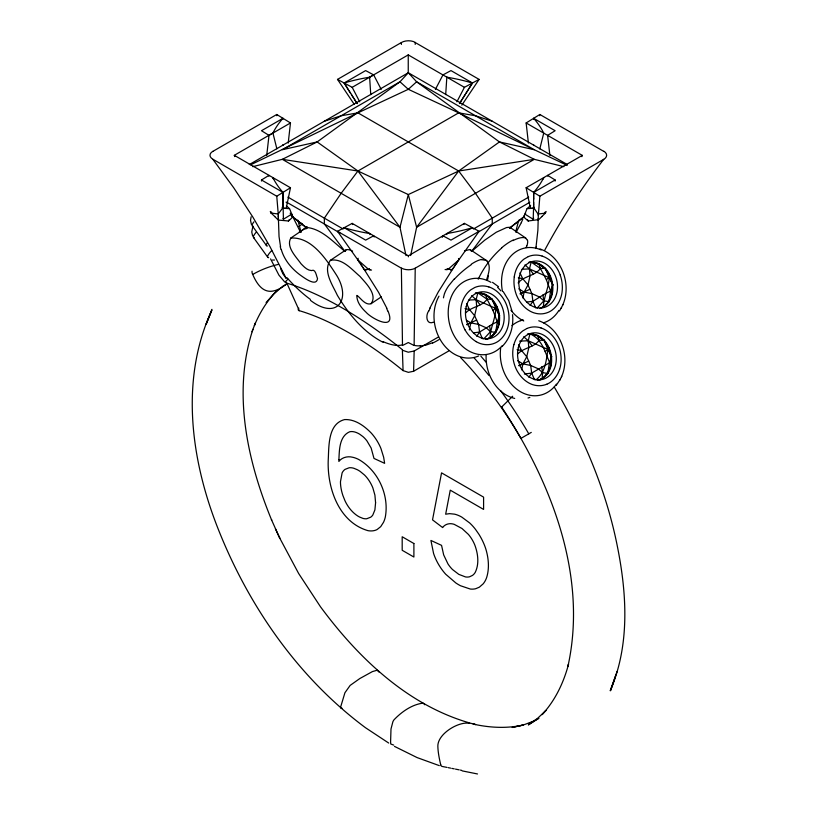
<?xml version="1.0" encoding="UTF-8"?>
<svg xmlns="http://www.w3.org/2000/svg" width="817" height="817" viewBox="0 0 817 817"><rect width="100%" height="100%" fill="white"/><g stroke="black" fill="none" stroke-linecap="round" stroke-linejoin="round"><path stroke-width="1.23" d="M282.968 119.262L282.968 118.322L261.481 130.72L268.997 135.356L290.474 122.959L276.759 114.482L212.89 151.359M282.968 197.489L282.968 192.393A140.636 81.2 0 0 1 272.888 177.585L273.225 178.811M408.367 256.834L408.367 255.813L464.424 223.378L479.099 231.303L458.214 260.766M533.654 198.48L533.644 194.62M261.481 181.037L261.481 179.985L268.997 175.349L268.854 176.125M282.968 193.282L282.968 198.48M533.644 199.471L533.644 198.592M533.613 145.497L533.613 144.568M533.634 202.892L533.644 195.947M499.565 317.956C499.698 305.364 489.117 290.811 475.341 293.18C493.264 291.342 503.732 314.075 497.134 328.934C495.286 332.519 492.917 336.104 489.199 337.983C484.757 339.974 486.615 339.321 490.026 337.789C496.695 333.653 499.861 325.585 499.565 317.956L499.085 318.079M533.624 204.168L533.634 202.361M538.454 380.344C561.698 372.419 551.781 330.681 527.435 334.214C551.444 331.6 560.881 372.307 538.086 380.426M539.68 308.53C562.709 300.625 553.262 259.54 529.15 262.277M415.21 44.404L415.23 42.535L479.099 79.402L461.819 105.179M533.613 205.016L533.634 203.321M533.624 204.291L533.572 208.335M533.613 205.261L533.593 207.099M533.583 207.201L533.195 219.262L524.882 214.115L525.678 213.656M479.099 231.303L415.23 268.18L414.117 345.509L408.306 342.537L402.495 345.509L401.382 268.18L337.513 231.303L352.188 223.378L408.367 255.813M537.923 229.25L538.189 219.211M438.515 336.951L414.178 351.004L413.586 371.265L408.388 372.348L403.067 370.591A243.129 99.02 48.4 0 0 299.339 310.685L287.084 283.652L285.807 282.539L286.103 280.997L288.013 279.179M537.903 230.047L536.034 246.918M527.649 219.824L528.252 220.968L538.168 219.691M538.199 218.925L538.332 214.994M538.189 219.313L538.199 218.721M538.311 215.504L539.853 196.223L603.722 159.346C581.561 187.92 561.779 218.333 544.714 250.216M538.352 214.503L534.022 208.141L530.458 208.437M539.782 115.738L539.853 114.482L603.722 151.359M445.704 94.609L446.828 77.166M446.889 234.591L446.991 233.519A140.626 81.189 0 0 0 472.502 227.688L472.022 228.413M268.997 135.356L266.72 155.485M290.474 122.959L288.207 143.087M541.508 307.876L541.028 307.989C561.779 298.052 551.894 259.98 528.67 262.39M477.026 293.037L477.853 292.843L487.075 299.257L492.171 299.185L495.827 308.428C495.541 318.559 490.353 327.74 490.026 337.789L489.199 337.983M530.356 262.247L531.183 262.053L540.405 268.476L545.501 268.395L549.157 277.637C548.871 287.768 543.683 296.949 543.366 306.998L542.539 307.192M494.888 332.652L495.715 332.458L497.257 321.847L499.575 315.617L495.837 308.448L476.127 299.696L471.613 295.713M548.217 301.861L549.044 301.667L550.587 291.056L552.905 284.827L549.167 277.657L529.457 268.905L524.943 264.922M546.992 373.675L547.819 373.481L549.351 362.881L551.679 356.641L547.931 349.472L549.259 347.685L548.432 347.879M370.183 269.763L369.253 269.477L369.396 268.548M282.968 118.322A140.626 81.189 0 0 0 272.929 133.018L234.305 155.322L290.474 187.747L286.164 208.437L282.58 208.151L278.24 213.972L278.321 215.882M345.06 251.227C346.204 248.051 350.411 250.216 352.597 251.095M358.142 258.284L357.826 259.918L358.939 261.563M410.645 255.547L416.629 227.269L458.674 171.008L499.463 141.933L534.287 149.725L567.131 165.371M469.315 329.976L470.827 322.889L474.646 315.699L476.689 306.773L476.127 299.696L477.853 292.843M522.9 298.001L524.157 292.098L527.976 284.908L530.019 275.983L529.457 268.905L531.183 262.053M521.665 369.825L522.921 363.912L526.74 356.723L528.793 347.797L528.231 340.73L529.957 333.867C543.285 339.351 545.266 354.466 551.169 365.689L550.341 365.893M518.724 220.181L515.741 231.691M539.792 148.939L543.734 133.12A140.636 81.2 0 0 0 533.644 118.322L533.644 119.262M543.346 178.903L543.683 177.687A140.626 81.189 0 0 1 533.644 192.393L533.644 194.466M617.06 671.584L610.238 690.722C630.019 645.113 626.884 593.704 617.305 546.062C606.122 489.771 583.215 436.38 554.253 387.033M251.136 216.811L250.523 220.335L251.391 224.307M252.596 227.729L251.759 231.997L252.616 235.96M252.923 329.363C232.171 392.211 247.214 460.737 271.704 520.245L271.438 519.643L279.802 538.28L275.421 528.793M610.646 690.631L615.467 676.313M444.499 293.487L443.56 297.184A33.507 12.602 -44.4 0 0 443.488 297.848M581.867 156.66L582.307 155.383L526.138 122.959L539.853 114.482M486.503 280.068C488.341 274.042 491.579 265.75 486.554 260.541M428.639 311.052C425.473 315.28 426.26 325.217 433.459 322.204M526.761 245.999L526.128 247.622M562.658 305.149C571.982 284.612 561.81 256.518 539.996 248.95M561.422 376.974C570.756 356.426 560.585 328.332 538.76 320.764M252.004 331.763L255.333 323.072L254.393 325.534C259.898 312.217 267.67 299.747 277.974 289.627M211.95 309.357L206.15 324.278L211.797 310.276C179.526 380.048 191.035 461.299 218.772 530.509C249.461 607.307 298.756 678.12 365.516 727.733L388.708 743.051M524.126 216.005L527.016 208.672L533.215 208.212M524.402 215.31L523.666 217.108M522.839 219.109L521.287 222.673M429.752 308.275L438.239 292.006L453.149 268.313M442.252 237.339L442.937 235.786L450.974 240.116L472.451 227.718M463.903 224.542L464.424 223.378M521.205 222.847L516.058 232.324M478.211 279.23C483.787 267.353 491.895 256.681 501.699 247.99M533.675 218.282L533.195 219.262M559.431 310.991L561.514 307.468M556.224 385.379L560.288 379.282M561.167 308.183L562.974 304.506M559.941 379.997L561.749 376.32M534.022 208.141L534.451 207.273M288.942 219.926L288.401 220.978L278.454 220.079M479.099 79.402L464.424 87.327L456.897 101.798M435.41 89.39L442.937 74.919L450.974 70.589L472.451 82.987L471.164 85.07M472.451 82.987L468.999 88.542M470.725 85.765L461.156 100.879M468.121 89.931L468.56 89.237M467.692 90.626L465.935 93.393M465.067 94.772L463.341 97.478M462.463 98.837L462.902 98.163M462.034 99.521L459.583 103.31M459.409 103.585L459.848 102.911M460.288 102.227L460.727 101.553M452.649 269.069L450.647 270.151M453.455 267.853L453.854 267.251M453.057 268.456L454.732 265.933M454.671 266.036L455.886 264.208M455.069 265.423L455.478 264.82M476.75 336.267L479.579 332.059L492.957 323.838L497.257 321.847L499.075 324.666L498.247 324.86M530.08 305.476L532.909 301.269L546.287 293.048L550.587 291.056L552.404 293.875L551.577 294.069M528.854 377.291L531.683 373.083L549.351 362.881M456.601 263.156L455.794 264.351M456.713 262.992L457.53 261.777M456.295 263.605L456.866 262.757M457.408 261.961L458.357 260.552M274.829 216.556L271.142 213.094L271.489 212.022M497.257 321.847L493.049 310.562L497.155 306.661L496.327 306.855M550.587 291.056L546.379 279.771L550.484 275.87L549.657 276.064M471.644 251.381L492.253 223.97L492.253 218.149L475.463 193.302L458.674 171.008L357.938 112.848L341.149 115.759L324.359 121.222M495.827 308.428L497.155 306.661M549.157 277.637L550.484 275.87M523.707 336.747L528.231 340.73L547.921 349.462L549.259 347.685M454.211 278.954L448.656 285.817A23.918 8.834 -44.9 0 0 444.591 293.436M266.097 302.504L273.981 293.783L282.733 286.328M483.735 338.943L490.517 331.62L489.557 325.799M537.065 308.162L543.846 300.83L542.886 295.008M535.829 379.976C545.317 372.818 546.267 360.358 547.931 349.472L545.143 351.586M501.944 346.653C510.339 338.473 513.842 326.177 512.514 314.678M484.573 294.539L485.4 294.345L487.075 299.257C481.846 306.671 471.572 306.528 465.731 312.86M537.903 263.748L538.73 263.554L540.405 268.476C534.88 276.187 524.003 275.84 518.152 282.917M547.921 349.462L544.275 340.219L539.169 340.291C533.95 347.695 523.677 347.552 517.835 353.884M541.773 216.556L545.45 213.114L538.372 213.993M471.787 251.268L484.716 240.178L496.297 232.222L506.56 227.545L509.645 227.269L510.809 228.351M446.582 269.743L448.012 269.375L458.776 259.939L458.511 258.529M527.139 208.56L530.621 205.547M509.471 228.382L524.402 216.546M510.186 227.565L524.187 216.525M512.688 396.245L501.597 407.07A9.232 0.96 -34.2 0 0 502.047 407.121M281.262 249.44C284.234 260.01 291.659 268.732 300.36 275.145C304.087 277.719 316.506 287.329 317.527 278.587C316.261 275.615 315.566 268.456 311.4 270.58C307.049 270.253 303.863 266.648 301.003 263.728C296.02 256.681 285.827 246.857 290.801 238.053L306.436 227.463C321.663 228.689 333.428 242.24 344.784 251.238M345.928 249.9L330.385 260.327C322.562 270.917 332.703 285.164 337.329 295.274C348.675 314.147 363.402 332.284 383.347 342.446M387.973 311.052C396.776 331.896 371.949 318.906 366.139 312.319C361.431 307.927 356.753 302.219 356.835 295.417C359.654 296.642 364.964 305.803 371.02 303.73L381.294 296.888M306.436 227.463L305.824 229.128M283.029 218.476L283.417 219.262L291.73 214.115L292.333 215.606M212.859 151.339A9.814 5.566 0.9 0 0 212.982 159.295L276.759 196.223L290.474 187.747M252.075 271.203A4.453 3.636 60.1 0 0 252.698 274.451C260.572 292.711 270.815 296.622 286.941 283.754M460.757 357.723C484.011 382.019 504.069 409.317 520.929 438.402L531.275 432.397M330.385 260.327C342.211 257.845 351.718 269.416 360.001 276.432C365.679 283.029 377.914 294.58 371.02 303.73M354.221 104.321L337.513 79.402L401.382 42.535A9.814 5.76 -0.9 0 1 415.383 42.443M345.448 85.08L344.161 82.987A140.626 81.189 0 0 1 369.621 77.196L408.245 54.892L464.424 87.327M337.513 79.402L352.188 87.327L373.675 74.919L381.202 89.39M249.256 164.585L408.306 72.754L567.355 164.585M530.264 207.61L526.138 187.747L582.307 155.383M533.644 192.393L555.131 179.985L547.615 175.349L547.768 176.125M473.472 228.995L528.701 197.111M477.894 232.263L529.804 202.289M413.586 371.265L448.676 351.014M538.965 718.266L528.354 724.914L537.637 718.276L546.073 710.351L542.039 714.661C555.172 700.557 563.638 682.695 568.55 664.19L567.917 666.437C587.964 575.658 551.281 482.183 501.73 407.162M283.142 286.032L286.879 284.01M414.178 351.004L408.275 352.209L402.393 350.227L403.067 370.591M290.801 238.053C311.277 236.726 325.748 258.56 335.664 273.818C352.29 298.797 337.298 320.969 310.47 300.37M537.852 718.858L528.926 723.566L534.369 720.941L523.585 724.883L512.147 727.457L523.421 725.006C506.877 728.682 489.597 727.784 473.145 724.056L475.565 724.556C410.573 708.033 359.286 659.35 320.427 606.694L298.613 573.442L279.628 537.882M549.044 301.667L543.846 300.83L539.486 296.98L531.898 293.609L524.157 292.098L520.01 293.895L529.937 289.259L527.976 284.908L522.727 278.679L519.99 272.919M495.715 332.458L490.517 331.62L486.156 327.77L478.568 324.4L470.827 322.889L466.681 324.686L476.607 320.05L474.646 315.699L469.397 309.469L466.66 303.71M547.819 373.481L542.621 372.644L538.26 368.794L530.672 365.434L522.921 363.912L518.785 365.71L528.701 361.083L526.74 356.723L521.501 350.493L518.764 344.733M250.615 164.83L357.938 112.848L408.306 89.308L416.629 81.792L534.287 149.725L458.674 112.848L408.306 89.308L399.983 81.792L282.325 149.725L317.149 141.933L399.983 81.792L408.306 72.754L416.629 81.792L499.463 141.933L534.287 159.335L563.873 166.648M528.191 256.661L524.075 259.03A29.841 24.01 76.8 0 0 515.108 272.807A28.585 22.999 76.8 0 0 514.261 276.881M526.955 328.475L522.849 330.854A29.841 24.01 76.8 0 0 513.883 344.621M464.464 250.89L469.581 249.583L471.552 251.258M432.724 342.691L426.106 345.07L420.183 346.051M544.612 213.145L545.572 212.849L545.072 212.124M252.739 166.648L282.325 159.335L317.149 141.933L357.938 171.008L408.306 194.558L458.674 171.008L534.287 159.335L416.629 227.269L408.306 194.558L399.983 227.269L405.967 255.547M544.673 268.589L545.501 268.395M552.078 285.021L552.905 284.827M491.344 299.379L492.171 299.185M498.748 315.811L499.575 315.617M520.419 320.591L522.196 320.172M529.13 334.061L529.957 333.867M536.667 335.562L537.494 335.368L539.169 340.291M543.448 340.413L544.275 340.219M550.852 356.835L551.679 356.641M541.303 379.006L542.131 378.812L542.621 372.644L541.651 366.823M481.479 259.663L486.217 260.317M526.791 302.076L532.909 301.269L535.738 307.958M473.462 332.866L479.579 332.059L482.408 338.749M524.34 374.063L531.683 373.083L534.512 379.772M366.404 269.426L369.253 269.477M274.522 260.041L272.439 260.031M522.053 269.273L529.457 268.905L533.419 274.022M468.723 300.064L476.127 299.696L480.09 304.812M519.592 341.159L528.231 340.73L532.194 345.836M448.012 269.375L450.218 269.416M292.088 216.832L292.629 216.862M341.996 708.186L341.108 708.135A3.043 1.256 -48.7 0 1 340.648 706.981L344.927 692.745L350.156 685.402L359.837 678.529L372.419 671.584L377.219 670.206L378.914 672.023M283.662 208.243L289.596 208.682L291.802 214.299M271.142 213.094L278.24 213.972L276.759 196.223M393.692 745.084L390.822 744.052A3.421 1.971 -60 0 1 390.669 743.286A99.858 57.65 -60 0 1 390.608 741.479L390.996 728.999L392.895 721.707A8.66 5.004 -60 0 1 393.906 719.93C401.413 711.954 411.982 704.468 422.93 703.161A8.63 4.984 -60 0 1 423.941 703.764L424.697 704.734M368.61 269.375L357.826 259.918L337.513 231.303M518.315 277.862L522.727 278.679M464.985 308.652L469.397 309.469M517.079 349.676L521.501 350.493M446.95 767.398L442.068 766.428A3.043 2.145 -74.5 0 1 440.741 764.763M448.176 767.643L450.616 768.133M451.832 768.378L454.272 768.868M455.498 769.114L459.154 769.849M460.38 770.094L461.595 770.339M462.126 770.87L477.516 773.965M366.026 270.182L364.372 269.681L362.758 267.251M271.949 213.053L270.989 212.747M439.301 765.631L417.099 757.584L394.468 746.381M492.253 121.222L475.463 115.759L458.674 112.848L357.938 171.008L341.149 193.302L324.359 218.149L324.359 223.97L344.968 251.381M525.413 237.849L527.455 240.321M373.675 74.919L365.648 70.589L344.161 82.987L347.623 88.542M533.644 118.322L555.131 130.72L547.615 135.356L549.892 155.485M261.481 179.985L282.968 192.393M344.59 228.413L344.161 227.718L365.648 240.116L373.675 235.786L374.196 236.95M287.911 197.111L343.14 228.995M286.808 202.289L339.821 232.906M286.052 202.167L287.39 202.943M290.147 213.196L291.73 214.115M280.742 268.885L282.896 273.807L286.134 278.321L269.947 246.601L252.749 216.903L233.785 187.859L212.89 159.346M518.785 288.871L524.146 292.077M466.527 320.305L470.817 322.868M517.549 360.685L522.921 363.892M526.138 187.747L539.853 196.223M469.612 723.392C459.113 720.941 437.412 733.737 437.851 746.391C438.035 752.61 439.311 758.738 440.71 764.783M492.518 282.345L498.513 286.696M470.684 249.9L486.861 260.797M510.176 227.463L525.77 238.033M442.62 527.547L432.52 519.867L441.558 472.869L483.593 497.134L483.593 509.42L450.259 490.169L445.663 514.199L449.554 513.648L454.548 514.159A35.734 20.629 60 0 1 461.799 517.11L469.704 522.982A34.232 19.761 60 0 1 475.535 529.426L478.711 533.971A41.003 23.673 60 0 1 481.622 538.995L482.49 540.721A37.255 21.508 60 0 1 485.952 549.433C488.607 558.46 489.495 568.377 486.666 577.466A44.067 25.439 60 0 1 483.133 583.879L479.344 587.178L475.719 588.71A36.275 20.946 60 0 1 470.214 589.026L460.543 585.758A55.199 31.873 60 0 1 455.876 582.991L445.684 574.208A35.141 20.292 60 0 1 439.464 565.905A36.663 21.16 60 0 1 437.687 562.872A34.906 20.149 60 0 1 433.582 553.507L430.916 540.446L441.558 545.358L443.662 554.876L447.961 563.904A21.61 12.48 60 0 0 452.506 569.531L458.797 574.361L465.516 576.935A23.601 13.623 60 0 0 469.601 576.771L472.44 575.434A27.012 15.594 60 0 0 475.239 572.36C479.344 563.965 478.016 553.803 474.912 545.296A23.816 13.746 60 0 0 472.063 539.526A22.498 12.99 60 0 0 468.386 534.389L461.983 528.497L454.221 524.351A23.56 13.603 60 0 0 449.146 523.758A27.451 15.85 60 0 0 442.6 527.516M294.426 218.098L306.426 227.565M291.209 215.759L307.151 228.382M286.41 205.915L289.484 208.58M299.369 231.732L300.176 232.498M503.231 291.638L508.766 300.687L511.993 311.073M253.546 237.543L267.762 257.294M252.32 225.89L266.526 245.641M358.244 260.531L360.307 263.595M359.072 261.757L359.49 262.369M360.287 263.554L360.818 264.351M360.726 264.208L361.951 266.036M361.134 264.81L361.543 265.423M361.88 265.933L362.932 267.516M363.167 267.864L363.565 268.466M363.984 269.099L378.588 292.363L386.87 308.275M356.774 102.911L357.213 103.585M357.029 103.31L354.578 99.521M355.895 101.553L356.335 102.237M355.456 100.879L346.755 87.153M300.564 232.324L292.782 216.709M353.71 98.163L354.149 98.847M352.842 96.804L353.281 97.489M352.413 96.13L351.545 94.772M350.677 93.393L349.799 92.015M348.92 90.626L349.359 91.32M348.052 89.237L348.491 89.931M345.887 85.775L346.316 86.459M540.405 268.476L546.379 279.771M487.075 299.257L493.049 310.562M359.715 101.798L352.188 87.327M282.58 208.151L282.141 207.273M270.59 258.907L278.914 275.125L284.51 281.742A9.232 7.476 72.5 0 0 286.216 282.651M529.937 289.259L531.898 293.609L532.909 301.269M528.701 361.083L530.672 365.434L531.683 373.083M476.607 320.05L478.568 324.4L479.579 332.059M352.188 223.378L352.709 224.542M292.578 216.209L292.843 216.873A26.563 9.079 -47.5 0 1 288.401 221.07M292.088 215.004L292.639 216.362M234.305 155.322L234.745 156.598M301.085 232.385L297.899 220.181M272.929 133.018L276.861 148.837M280.578 246.918L279.036 236.562L278.403 218.547M447.379 268.517L447.522 269.457M528.405 143.087L526.138 122.959M369.887 234.622L369.795 233.539A140.636 81.2 0 0 1 344.161 227.718M369.621 77.196L370.755 94.639M276.759 114.482L276.83 115.738M283.417 219.262L282.968 200.431M278.311 215.739L278.372 217.404M278.321 215.984L278.352 217.026M278.362 217.23L278.413 218.721M283.029 207.201L283.039 208.192M283.029 207.099L282.988 204.291M401.382 42.535L401.402 44.404M282.988 204.168L282.978 202.361M282.999 144.568L282.999 145.497M282.978 201.186L282.978 202.044M555.131 179.985L555.131 181.037M282.978 200.757L282.968 197.714M282.968 199.471L282.968 198.592M533.644 192.832L533.644 195.488M408.245 54.892L408.245 72.989M280.925 249.195A64.614 21.936 49.2 0 1 280.272 246.683M310.348 299.4A62.337 23.805 48.1 0 1 286.961 277.688M270.907 212.767A150.931 87.123 -3.9 0 1 270.294 211.419M274.767 216.628A77.278 27.482 44.3 0 1 278.383 220.141M428.956 310.899A64.614 26.175 -43.7 0 1 430.079 308.142M386.533 308.142A64.614 26.175 43.7 0 1 387.656 310.899M415.261 268.201A9.814 5.566 0.9 0 1 401.474 268.119M402.056 344.948A62.337 24.786 46.8 0 1 382.989 341.608M420.346 345.805A68.546 27.267 -46.8 0 1 414.219 345.366M438.933 339.647A47.825 19.557 -48.5 0 1 432.571 343.079M471.286 264.208A27.502 9.426 -45.1 0 1 481.632 259.449M454.446 279.077A35.417 12.041 -44.8 0 1 471.123 264.82M446.644 77.166A140.626 81.189 0 0 1 472.267 82.987M536.34 246.683A64.614 21.936 -49.2 0 1 535.87 248.552M603.875 151.268A9.814 5.76 -0.9 0 1 603.753 159.366M501.658 247.786A27.502 9.487 -44.9 0 1 513.239 240.014M512.953 240.617A35.417 12.041 -44.8 0 1 525.351 237.921M527.516 240.269A23.918 8.323 -46.7 0 1 526.853 245.937M546.103 211.491A150.91 87.062 3.6 0 1 545.48 212.828M528.252 221.07A26.318 8.997 47.5 0 1 523.738 216.924M538.229 220.13A77.043 27.39 -44.3 0 1 541.834 216.628M371.541 270.07A150.931 93.853 -0.1 0 1 369.161 269.692M364.402 269.733A77.278 25.93 45.9 0 1 366.455 269.487M447.44 269.253A150.91 93.393 0 0 1 445.071 269.63M450.167 269.477A77.043 25.858 -45.9 0 1 452.22 269.712M286.808 283.121A276.32 112.133 48.3 0 1 402.424 349.727M299.155 310.777A8.425 3.064 -14 0 1 298.818 308.162M267.425 246.019A38.583 5.402 -35.7 0 1 267.271 242.812M299.471 223.501A32.905 4.606 -35.7 0 1 300.779 222.581M307.08 226.585A17.903 2.502 -35.7 0 1 300.084 231.722M298.848 226.493A17.903 2.502 -35.7 0 1 302.423 223.97M253.219 226.268A38.583 5.402 -35.7 0 1 253.924 221.846M268.66 257.672A38.583 5.402 -35.7 0 1 271.765 250.482M254.444 237.921A38.583 5.402 -35.7 0 1 256.252 232.161M252.708 274.461A275.911 159.386 60 0 1 278.383 264.391M474.156 357.958A275.911 159.366 60 0 1 489.005 375.534M500.494 390.526A275.911 159.366 60 0 1 528.783 433.847M480.835 356.141A280.302 161.909 60 0 1 485.901 362.023M556.418 384.133A38.583 31.036 76.8 0 1 519.061 390.843A38.583 31.036 76.8 0 1 500.698 347.817M511.973 325.636A38.583 31.036 76.8 0 1 523.217 319.927M523.768 320.999A38.583 31.036 76.8 0 1 510.921 310.225M502.455 291.291A38.583 31.036 76.8 0 1 541.191 249.961M558.899 310.419A38.583 31.036 76.8 0 1 543.479 322.838M531.826 262.308A23.744 19.097 76.8 0 1 543.172 267.343M546.175 270.58A23.744 19.097 76.8 0 1 548.544 274.226M550.28 278.076A23.744 19.097 76.8 0 1 551.495 282.376M552.047 287.033A23.744 19.097 76.8 0 1 551.812 291.781M550.77 296.326A23.744 19.097 76.8 0 1 548.983 300.39M546.604 303.74A23.744 19.097 76.8 0 1 542.355 307.233M487.718 279.343A38.583 31.036 76.8 0 1 488.403 275.584M528.282 256.62A29.841 24.01 76.8 0 1 542.222 256.078M514.271 276.881A30.158 24.265 76.8 0 0 516.089 293.957A28.462 22.896 76.8 0 0 518.438 299.196A30.147 24.255 76.8 0 0 529.6 310.879A28.462 22.896 76.8 0 0 534.175 312.921A30.137 24.244 76.8 0 0 548.115 312.36A28.503 22.927 76.8 0 0 552.231 310A30.137 24.244 76.8 0 0 560.809 297.531A28.462 22.896 76.8 0 0 562.045 292.159A30.147 24.255 76.8 0 0 560.217 275.074M560.227 275.074A28.462 22.896 76.8 0 0 557.868 269.835A30.076 24.193 76.8 0 0 545.593 257.539A28.585 22.999 76.8 0 0 542.141 256.109M528.66 334.122A23.744 19.097 76.8 0 1 534.543 334.868M538.403 336.584A23.744 19.097 76.8 0 1 541.937 339.167M544.949 342.405A23.744 19.097 76.8 0 1 547.319 346.04M549.055 349.89A23.744 19.097 76.8 0 1 550.26 354.2M550.811 358.847A23.744 19.097 76.8 0 1 550.587 363.606M549.545 368.15A23.744 19.097 76.8 0 1 537.913 380.456M514.7 398.43A38.583 31.036 76.8 0 1 486.135 355.007M529.855 397.358A38.583 31.036 76.8 0 1 528.037 398.002M527.057 328.444A29.841 24.01 76.8 0 1 540.997 327.893M513.873 344.611A28.585 22.999 76.8 0 0 513.035 348.696A30.158 24.265 76.8 0 0 514.853 365.771A28.462 22.896 76.8 0 0 517.212 371.02A30.147 24.255 76.8 0 0 528.364 382.693A28.462 22.896 76.8 0 0 532.939 384.736A30.137 24.244 76.8 0 0 546.89 384.174M546.89 384.194A28.503 22.927 76.8 0 0 551.005 381.815A30.137 24.244 76.8 0 0 559.574 369.355M559.584 369.355A28.462 22.896 76.8 0 0 560.819 363.974A30.147 24.255 76.8 0 0 558.991 346.898A28.462 22.896 76.8 0 0 556.632 341.649A30.076 24.193 76.8 0 0 544.357 329.363A28.585 22.999 76.8 0 0 540.905 327.923M478.486 293.099A23.744 19.097 76.8 0 1 489.843 298.134M492.845 301.371A23.744 19.097 76.8 0 1 495.214 305.007M496.95 308.867A23.744 19.097 76.8 0 1 498.166 313.166M498.717 317.823A23.744 19.097 76.8 0 1 498.482 322.572M497.441 327.117A23.744 19.097 76.8 0 1 490.496 337.064M487.473 338.81A23.744 19.097 76.8 0 1 485.809 339.433M478.65 355.957A38.583 31.036 76.8 0 1 441.711 342.017A38.583 31.036 76.8 0 1 438.984 296.152M502.271 345.662A38.583 31.036 76.8 0 1 460.992 344.927A38.583 31.036 76.8 0 1 452.067 294.978A38.583 31.036 76.8 0 1 490.956 282.335M497.573 287.339A38.583 31.036 76.8 0 1 500.831 290.852M465.108 329.986A28.462 22.896 76.8 0 1 462.749 324.747A30.158 24.265 76.8 0 1 460.941 307.672A28.585 22.999 76.8 0 1 461.768 303.587A29.841 24.01 76.8 0 1 470.755 289.841L474.861 287.451A29.841 24.01 76.8 0 1 488.801 286.92M476.27 341.669A30.147 24.255 76.8 0 1 465.118 329.986M476.26 341.68A28.462 22.896 76.8 0 0 480.835 343.712A30.137 24.244 76.8 0 0 494.785 343.15A28.503 22.927 76.8 0 0 498.901 340.791A30.137 24.244 76.8 0 0 507.48 328.322A28.462 22.896 76.8 0 0 508.715 322.94A30.147 24.255 76.8 0 0 506.887 305.864A28.462 22.896 76.8 0 0 504.538 300.615A30.076 24.193 76.8 0 0 492.263 288.33A28.585 22.999 76.8 0 0 488.811 286.9M338.902 459.583L338.871 461.431C342.088 457.285 347.776 455.957 352.719 457.275A35.938 20.752 60 0 1 358.704 459.481C378.138 470.551 389.321 494.939 385.338 516.916A46.671 26.951 60 0 1 383.5 522.329L380.712 526.648L377.158 529.498A34.794 20.088 60 0 1 372.858 530.825A35.856 20.701 60 0 1 367.956 530.652C338.728 522.165 327.096 487.841 328.23 460.104C329.016 446.388 327.699 423.911 344.58 419.581C355.017 419.05 364.28 425.861 371.214 433.02A31.24 18.035 60 0 1 376.698 440.271A31.138 17.984 60 0 1 380.916 448.441L383.643 457.193L384.633 463.341L373.992 458.429L371.143 448.053L366.956 440.914A19.577 11.305 60 0 0 362.901 436.574L359.868 434.327A25.388 14.655 60 0 0 357.795 433.163A22.896 13.215 60 0 0 349.727 431.754C339.249 436.227 339.382 449.963 338.902 459.583M375.585 502.761L374.901 509.89L372.848 514.955A24.469 14.134 60 0 1 370.724 517.181L366.751 518.744A20.936 12.092 60 0 1 362.942 518.397L359.562 517.038A24.347 14.052 60 0 1 349.441 508.194A23.887 13.797 60 0 1 344.927 500.627L342.874 495.449A34.978 20.2 60 0 1 340.454 481.785L342.109 472.931A24.05 13.879 60 0 1 345.019 469.387L349.094 467.794A23.346 13.48 60 0 1 353.822 468.264L357.325 469.724A30.433 17.566 60 0 1 360.134 471.409L364.453 474.973A21.671 12.51 60 0 1 368.886 480.345L369.539 481.366A23.816 13.746 60 0 1 371.367 484.604A23.172 13.378 60 0 1 372.889 488.004L374.911 495.143L375.585 502.761M357.938 171.008L282.325 159.335L399.983 227.269L357.938 171.008M413.892 543.519L402.189 536.759L402.189 550.28L413.892 557.031L413.892 543.519M519.541 275.84A23.744 19.097 76.8 0 0 542.825 307.784A23.744 19.097 76.8 0 0 552.098 269.916A23.744 19.097 76.8 0 0 519.541 275.84M518.305 347.664A23.744 19.097 76.8 0 0 541.589 379.609A23.744 19.097 76.8 0 0 550.872 341.731A23.744 19.097 76.8 0 0 518.305 347.664M466.211 306.63A23.744 19.097 76.8 0 0 489.495 338.575A23.744 19.097 76.8 0 0 498.768 300.707A23.744 19.097 76.8 0 0 466.211 306.63"/></g></svg>
